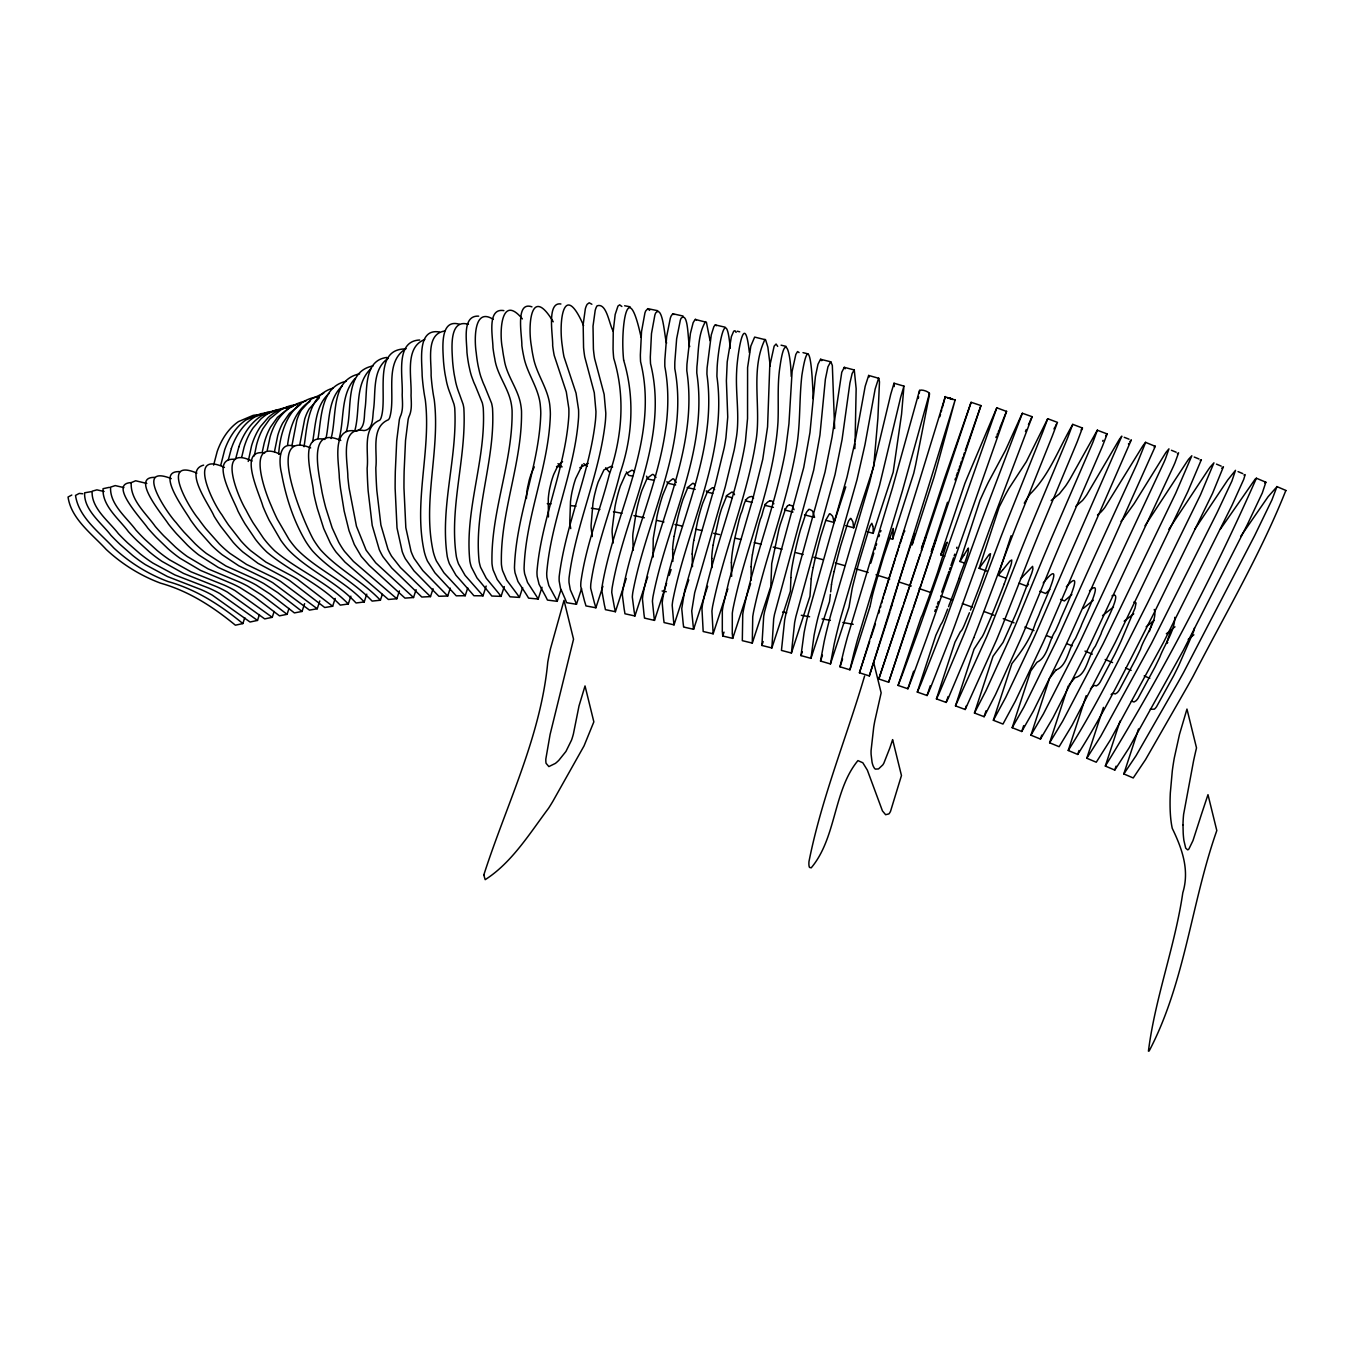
<?xml version="1.0" encoding="UTF-8"?>
<svg xmlns="http://www.w3.org/2000/svg" width="1354" height="1354" viewBox="0 0 1354 1354"><rect width="100%" height="100%" fill="white"/><g stroke="black" fill="none" stroke-linecap="round" stroke-linejoin="round"><path stroke-width="1.5" d="M973.763 637.751A115.141 6.973 -70 0 0 979.077 624.109L1009.999 542.159A229.452 13.895 -70 0 1 1016.6 525.115L1050.873 439.61A213.001 12.897 -70 0 0 1052.481 435.565L1057.474 422.38L1047.725 418.724L1042.749 432.028A213.001 12.897 -70 0 1 1041.141 436.056L1006.885 521.561A229.452 13.895 -70 0 0 1000.267 538.604L969.346 620.572A115.141 6.973 -70 0 1 964.031 634.214L938.864 693.959A83.626 5.061 -70 0 1 936.426 698.884L946.158 702.421A83.626 5.061 -70 0 0 948.595 697.513L973.763 637.751M711.798 558.356L711.815 564.94A205.351 33.833 -77.2 0 0 711.899 567.681M731.431 562.638L731.414 567.597A209.43 33.647 -77 0 0 731.566 573.893L731.668 576.33M867.186 531.648L873.161 533.391L873.161 528.415A166.373 10.104 -73.8 0 0 872.991 527.011L872.839 526.317M692.3 553.837L692.3 561.419A201.238 33.038 -77.1 0 0 692.503 566.632M751.199 566.734L751.148 568.612A201.661 30.77 -76.8 0 0 751.115 573.148L751.216 580.104M672.701 549.301L672.701 556.951A194.147 32.361 -77.2 0 0 672.887 561.368M871.587 599.331L871.993 597.283A23.441 0.88 -73.1 0 1 873.719 590.53L876.089 582.118A76.687 2.86 -73.1 0 1 883.739 556.105L893.132 528.415A111.4 4.147 -73.1 0 1 893.318 529.279L892.608 539.247L888.647 538.029M854.272 369.964L844.287 367.34L841.765 372.232L832.067 437.054L825.026 472.055L785.929 613.904A38.132 4.096 -75.3 0 0 784.643 620.115L781.444 650.411L791.413 653.034L794.612 622.738A38.132 4.096 -75.3 0 1 795.898 616.527L835.012 474.679L842.053 439.678L849.906 383.064L852.157 373.433L854.272 369.964L856.151 388.683L855.102 441.522M526.435 498.441L526.486 497.036A31.074 12.88 -86.4 0 1 527.383 488.422L529.228 480.095A48.998 20.31 -86.4 0 1 531.851 472.207L534.288 466.927M855.017 443.909L854.814 448.682M790.939 577.447L791.007 575.89A46.933 5.907 -75.9 0 1 791.21 572.844A27.977 3.52 -75.9 0 1 792.632 563.586A56.529 7.125 -75.9 0 1 798.488 537.115A40.603 5.111 -75.9 0 1 800.349 530.193L805.799 513.809A20.75 2.606 -75.9 0 1 806.629 512.083L808.643 509.561M790.939 577.752L790.397 591.241L771.865 647.957L761.879 645.452L763.69 616.408A32.936 4.147 -75.9 0 1 764.553 611.754L803.734 467.485L809.963 432.569L815.396 376.649L817.968 364.277L820.507 359.284L830.882 361.823L832.338 365.462L834.639 428.558M894.215 386.601L894.012 383.233L890.712 394.369A84.202 5.111 -73.8 0 0 890.001 397.433L869.623 482.413L830.967 614.09A50.91 3.097 -73.8 0 0 828.462 623.568L826.262 632.436A73.488 4.468 -73.8 0 0 824.18 641.474L820.524 661.057L830.459 663.951L849.009 607.235L851.971 589.684A22.087 1.337 -73.8 0 1 852.681 586.35L855.88 573.707A77.398 4.705 -73.8 0 1 859.181 561.504L869.082 528.72A18.414 1.117 -73.8 0 1 870.3 525.572L871.841 523.304L872.738 525.995M898.074 685.429L899.936 680.791A98.131 2.505 -71.1 0 0 902.847 673.209L917.437 633.3A89.009 2.285 -71.1 0 0 922.176 619.912L996.815 407.808L1006.581 411.447L931.975 623.263A89.009 2.285 -71.1 0 1 927.236 636.668L912.647 676.56A98.131 2.505 -71.1 0 1 909.736 684.142L907.891 688.78L898.074 685.429L921.042 617.746A48.253 1.236 -71.1 0 1 921.279 617.204L921.871 615.985A37.523 0.965 -71.1 0 0 922.548 614.462L928.962 596.996A98.334 2.522 -71.1 0 0 937.628 572.336L947.14 542.175A145.098 3.707 -71.1 0 0 946.615 543.157L945.651 545.07M1006.581 411.244L1006.31 411.836A35.322 0.897 -71.1 0 0 1006.107 412.327L1005.243 414.442M810.741 585.96L811.08 581.035A60.71 6.516 -75.3 0 1 811.198 579.461L811.266 578.784M810.674 586.841L809.963 596.319L791.413 653.034M830.391 594.355L829.511 601.65L810.961 658.349L800.993 655.607L804.056 632.893A59.559 5.077 -74.6 0 1 805.258 626.885L806.205 622.535A44.157 3.757 -74.6 0 1 808.05 614.614L847.029 477.014L855 441.963L865.189 386.245L868.659 375.447L878.848 378.325L879.474 381.913L877.9 418.217L873.702 466.487L853.663 527.789L845.675 525.589M810.961 658.349L814.025 635.652A59.559 5.077 -74.6 0 1 815.226 629.644L816.157 625.277A44.157 3.757 -74.6 0 1 818.019 617.356L856.997 479.773L864.969 444.721L875.158 389.004L878.628 378.189M830.696 591.884L830.933 589.87A100.23 8.547 -74.6 0 0 831.051 588.77A80.241 6.838 -74.6 0 0 831.102 588.228L831.271 586.536A69.663 5.941 -74.6 0 1 831.356 585.639L831.508 584.386M278.67 454.064C280.21 429.946 290.315 400.445 317.851 396.773M291.905 445.838L296.814 420.332A51.147 32.648 81 0 1 301.299 410.127L311.471 398.973L323.708 393.202M299.793 444.586L304.701 419.097A51.147 32.648 81 0 1 309.203 408.874L319.358 397.721M1082.506 428.033L1072.723 424.344L1067.68 437.748A177.746 13.506 -69.5 0 1 1065.97 441.895L1029.565 529.042A288.182 21.901 -69.5 0 0 1020.493 551.45L992.33 622.925A129.95 9.867 -69.5 0 1 986.727 636.6L955.484 705.874L965.182 709.496L996.409 640.222A129.95 9.867 -69.5 0 0 1002.011 626.547L1030.191 555.072A288.182 21.901 -69.5 0 1 1039.263 532.664L1075.668 445.517A177.746 13.506 -69.5 0 0 1077.378 441.37L1082.421 427.966L1081.101 430.047M312.656 441.742C315.6 425.122 315.516 405.405 329.174 393.337M830.459 663.951L834.132 644.352A73.488 4.468 -73.8 0 1 836.197 635.314L838.397 626.445A50.91 3.097 -73.8 0 1 840.902 616.984L879.575 485.307L899.953 400.31A84.202 5.111 -73.8 0 1 900.664 397.264L903.964 386.127L901.561 414.222L893.2 472.089L873.161 533.391M274.49 451.593L277.756 435.48A66.431 43.785 79.3 0 1 282.647 423.21L289.417 413.41L300.69 404.304M318.021 438.561C321.558 417.912 320.509 386.804 346.336 381.253M326.179 437.579C329.648 420.129 328.074 399.21 342.054 386.093M287.607 444.738C289.671 428.355 295.054 410.55 309.897 401.376M304.041 446.752C307.341 425.41 307.917 395.08 333.304 388.056M248.222 461.46L251.556 445.804A79.818 53.618 78.2 0 1 260.594 426.442L268.177 417.591A85.759 57.613 78.2 0 1 280.176 409.619L286.76 407.385M752.452 554.683L752.689 553.211A55.903 8.53 -76.8 0 1 755.075 540.5L758.545 525.775A40.755 6.211 -76.8 0 1 760.406 519.09C763.368 513.64 762.996 503.028 769.952 500.845M674.174 536.252L677.491 519.056A36.186 6.025 -77.2 0 1 679.285 511.812L680.605 507.039A46.29 7.718 -77.2 0 1 682.991 499.304L687.9 487.338L692.689 483.344A50.589 8.429 -77.2 0 1 693.705 483.547L695.177 485.426M693.823 540.381L697.462 521.849A36.338 5.958 -77.1 0 1 698.935 515.908L700.255 511.101A44.885 7.362 -77.1 0 1 702.675 503.316L707.583 491.384L712.322 487.745A54.245 8.903 -77.1 0 1 713.338 487.999L714.59 489.556M919.248 393.252L919.417 392.152A108.642 4.045 -73.1 0 0 919.552 391.272C918.994 388.226 930.503 391.661 929.47 394.302A108.642 4.045 -73.1 0 1 929.335 395.182L915.693 464.557A488.659 18.177 -73.1 0 1 913.747 473.223L892.608 539.247M267.263 450.273L270.089 436.936A66.431 43.785 79.3 0 1 274.98 424.648C280.16 414.815 288.757 406.657 299.285 402.866A96.506 63.621 79.3 0 1 305.835 401.072M254.298 455.909L256.515 444.992A73.861 49.218 78.7 0 1 262.947 428.626L269.852 418.86L281.175 409.636A89.144 59.407 78.7 0 1 290.772 405.625L297.491 404.423M918.3 398.465L918.621 396.756M262.371 451.576L264.115 443.469A73.861 49.218 78.7 0 1 270.529 427.102L277.435 417.354L288.757 408.113A89.144 59.407 78.7 0 1 295.07 405.168M871.434 600.042L870.148 605.932M213.644 465.082L217.215 451.457A84.693 57.359 77.7 0 1 238.456 421.602L253.181 415.356A70.95 48.05 77.7 0 1 262.016 414.984M220.736 465.285L224.679 449.833A84.693 57.359 77.7 0 1 245.903 419.977L260.645 413.749A70.95 48.05 77.7 0 1 269.463 413.359M241.672 457.33L244.042 447.379A79.818 53.618 78.2 0 1 253.063 427.999L260.662 419.165A85.759 57.613 78.2 0 1 272.645 411.176L282.631 408.333A75.79 50.91 78.2 0 1 288.334 408.011M917.301 692.063L917.978 690.574A91.497 4.011 -70.5 0 0 921.042 683.533L941.301 632.03A101.11 4.417 -70.5 0 0 945.092 621.875L979.771 525.877A187.715 8.209 -70.5 0 1 986.186 508.596L1022.388 413.258L1032.171 416.71L995.969 512.049A187.715 8.209 -70.5 0 0 989.554 529.329L954.858 625.328A101.11 4.417 -70.5 0 1 951.067 635.483L930.824 686.986A91.497 4.011 -70.5 0 1 927.744 694.043L927.067 695.516L917.301 692.063L935.834 635.348L940.725 624.753A46.696 2.048 -70.5 0 1 941.013 624.279L941.673 623.28A38.623 1.692 -70.5 0 0 942.418 621.926A23.153 1.015 -70.5 0 0 944.381 617.39L947.631 609.08M813.195 567.512L812.671 570.068A26.031 2.793 -75.3 0 0 811.232 578.886M228.251 460.157L231.348 448.546M235.731 458.549L238.829 446.938M942.299 407.723L945.312 396.519L919.011 482.176A113.008 1.692 -72.4 0 1 913.324 500.405L859.435 672.769L869.319 675.917L889.9 612.16M912.105 545.002L933.989 477.319A427.779 6.398 -72.4 0 0 936.308 469.144L955.213 399.667L928.895 485.324A113.008 1.692 -72.4 0 1 923.208 503.536L869.319 675.917M331.07 438.561C337.197 416.186 330.342 379.932 359.622 373.839M869.945 606.778L849.923 669.807L840.005 666.794L843.897 650.462A88.721 3.3 -73.1 0 1 847.536 636.786L892.388 488.168L919.569 390.257M849.923 669.807L853.815 653.474A88.721 3.3 -73.1 0 1 857.454 639.816L902.306 491.18L929.487 393.269M834.115 571.557L832.896 576.906A24.558 2.099 -74.6 0 0 831.491 584.471M346.387 431.435C352.971 409.28 343.594 371.707 373.112 365.885M354.816 430.707C360.502 410.059 354.274 383.91 371.385 368.203M912.444 543.58L914.39 534.762A120.049 1.794 -72.4 0 0 914.542 533.916L904.946 562.705A83.897 1.252 -72.4 0 0 897.127 587.602M338.822 439.796C344.745 419.52 340.057 395.046 355.087 378.426M891.575 606.169L897.11 587.653M881.623 603.224L882.114 601.413M891.711 605.661L890.34 610.603M878.797 678.98L971.106 402.29L980.956 405.557L888.647 682.247L878.797 678.98L901.832 609.249M939.845 416.693L940.505 414.273M941.165 411.887L941.724 409.822M880.862 606.05L880.455 607.472M879.541 610.637L878.831 613.091M882.791 599.027L883.417 596.911M956.652 548.252L956.956 547.185M884.027 594.897L884.941 591.918M874.921 549.47L875.479 547.608M885.245 590.936L886.21 587.805M971.072 402.358L946.48 472.766A370.979 2.234 -71.7 0 0 944.466 478.588L921.482 548.421L923.987 541.6M876.055 545.73L876.647 543.851M886.548 586.722L887.225 584.505A83.897 1.252 -72.4 0 1 895.045 559.557L895.417 558.407M895.976 556.612L898.396 549.064M864.58 676.035C846.419 737.964 821.523 798.234 808.964 861.635A8.97 2.251 -80.1 0 0 809.574 867.44L811.215 867.829C836.704 837.517 833.116 790.651 857.928 760.609L862.82 762.759L867.355 770.138L882.453 810.911L885.618 814.702L888.867 813.923A16.993 4.282 -80.1 0 0 890.543 811.3L901.459 775.537L892.624 739.622A198.564 49.963 -80.1 0 1 889.764 748.17L883.925 763.013A23.12 5.822 -80.1 0 1 882.774 764.925L878.526 768.92L875.429 769.123A35.356 8.903 -80.1 0 1 874.346 768.124L873.364 766.398A46.95 11.814 -80.1 0 1 872.044 762.184L871.096 754.33A27.114 6.821 -80.1 0 1 871.079 750.556L873.719 727.132A49.472 12.457 -80.1 0 1 874.819 720.92L881.149 692.859L873.618 662.224M899.005 547.151L899.598 545.273M878.932 536.624L879.474 534.948M900.207 543.445L902.356 536.861M71.796 495.039L68.055 497.036C71.102 518.853 92.089 534.068 106.289 549.538C121.995 564.161 140.494 575.67 160.584 583.168C188.663 590.987 213.103 606.846 235.393 625.193L242.857 623.568L244.786 617.695M91.09 491.688L84.642 492.788C83.711 509.866 101.279 522.695 110.96 535.338A266.433 179.947 77.9 0 0 120.083 544.426L132.59 555.394A201.678 136.212 77.9 0 0 145.42 564.669L167.388 576.516L201.018 589.582A173.667 117.29 77.9 0 1 212.273 595.134L250.033 622.011L257.514 620.42L259.426 614.547M109.335 487.338L103.056 488.692C102.007 505.787 118.983 518.904 128.478 531.733A257.565 173.041 78.2 0 0 137.363 540.923L149.566 552.026A195.027 131.033 78.2 0 0 162.04 561.402L183.501 573.402L216.403 586.587A175.191 117.696 78.2 0 1 227.472 592.138L264.707 618.896L272.239 617.322L274.151 611.449M146.807 483.446L135.654 480.772L131.236 482.616C107.457 483.429 142.847 520.41 147.671 527.958A244.346 162.852 78.7 0 0 156.167 537.301L167.879 548.607A184.838 123.197 78.7 0 0 179.845 558.136L200.494 570.372L232.245 583.76A177.357 118.204 78.7 0 1 240.166 587.704L254.383 596.691L279.483 615.833L287.065 614.327L288.994 608.454M154.898 477.403C129.51 476.456 163.699 516.297 168.438 524.066A228.437 150.582 79.3 0 0 176.409 533.611L187.478 545.205A172.026 113.397 79.3 0 0 198.733 554.92L218.316 567.461L248.577 581.12A181.554 119.677 79.3 0 1 256.228 585.08L270.021 594.017L294.393 612.905L302.06 611.449L304.616 603.63M179.964 471.649C154.119 470.16 186.073 511.744 190.609 520.105A211.512 137.431 80.1 0 0 197.955 529.922L211.681 545.408A157.284 102.193 80.1 0 0 222.191 554.734L238.829 565.82L265.401 578.7A188.138 122.249 80.1 0 1 272.713 582.677L309.474 610.112L317.242 608.758L319.798 600.939M203.625 465.133C183.264 470.43 209.684 505.38 214.067 516.162A195.331 124.686 81 0 0 220.685 526.283L233.159 542.294A141.273 90.193 81 0 0 242.721 551.873L258.022 563.349L282.715 576.533A198.259 126.565 81 0 1 289.621 580.527L324.74 607.506L332.644 606.253L335.2 598.434M235.004 459.311C208.533 457.093 233.903 499.863 237.864 510.898A180.81 113.025 82 0 0 245.057 523.93L255.5 539.4A125.617 78.532 82 0 0 266.941 552.161C290.061 571.608 318.969 583.032 340.277 605.12L348.3 603.986L350.855 596.166M264.741 452.947C237.018 448.343 259.9 494.735 262.913 506.345A170.909 104.376 83.1 0 0 269.192 520.291L280.82 540.314A109.556 66.905 83.1 0 0 288.385 549.876C308.492 570.559 336.3 581.611 356.051 602.97L364.209 601.971L366.765 594.152M294.123 446.228C277.908 440.879 278.975 463.22 281.514 473.206C285.829 497.036 293.395 520.579 305.75 541.482A94.831 56.496 84.1 0 0 312.435 550.841C329.936 570.22 354.105 582.034 372.113 601.091L380.389 600.228L382.319 594.355M324.994 439.441C297.101 433.026 313.112 478.893 313.569 492.585A174.886 101.482 85.1 0 0 317.344 508.512L323.724 528.568L330.258 542.886A81.24 47.136 85.1 0 0 336.097 552.11L345.016 562.147L388.412 599.467L396.84 598.739L399.396 590.919M386.838 357.439C363.329 360.435 367.476 390.29 365.14 408.062C363.735 415.576 365.986 428.896 356.237 431.097C330.681 426.155 339.075 462.696 339.312 477.691A185.583 104.613 86.1 0 0 340.531 488.642L344.153 510.983L349.01 530.599L354.325 544.528L361.281 556.443L369.202 565.413L404.981 598.113L413.529 597.52L416.084 589.701M404.761 348.943C372.316 349.569 388.141 397.179 380.999 418.064A9.478 5.162 87.1 0 1 379.746 420.163C361.62 427.678 369.05 452.761 367.137 468.146A241.587 131.863 87.1 0 0 368.153 490.96L372.215 525.42L379.255 549.555A58.205 31.768 87.1 0 0 382.996 556.765L391.814 568.02L421.805 597.029L430.487 596.606L433.043 588.787M419.672 340.006C394.708 341.09 403.238 376.903 402.189 394.674C402.375 402.155 403.526 410.076 400.09 417.066A23.593 12.406 88.2 0 0 399.345 419.638L396.705 440.778L395.317 471.412A356.542 187.614 88.2 0 0 395.131 488.354L397.01 527.942L402.223 551.637A49.133 25.861 88.2 0 0 405.354 558.762L413.985 570.846L438.882 596.268L447.717 595.997L450.273 588.161M439.441 332.001C416.761 328.007 422.109 361.349 422.143 375.498A122.385 61.709 89.4 0 0 423.413 388.09L423.954 392A85.167 42.939 89.4 0 0 425.258 399.548C431.537 450.12 413.021 501.894 424.428 552.398A41.889 21.122 89.4 0 0 427.458 561.064L434.972 572.877L456.247 595.811L465.201 595.726L467.756 587.89M459.328 324.232C439.593 318.325 442.843 348.757 443.503 361.247A87.468 41.906 -89.3 0 0 445.043 373.992L446.617 382.116A53.669 25.709 -89.3 0 0 448.631 389.343L449.443 391.611A85.099 40.772 -89.3 0 0 450.273 393.794L453.962 404.067A24.084 11.543 -89.3 0 1 454.741 408.079C457.601 457.686 439.762 507.056 447.277 556.596A35.627 17.06 -89.3 0 0 449.426 563.789L455.959 575.247L470.007 591.207A385.907 184.872 -89.3 0 1 473.883 595.726L482.989 595.828L486.171 586.045M478.656 316.142C461.917 315.194 466.808 340.92 466.961 352.429A77.77 34.967 -87.9 0 0 468.856 365.377L470.21 371.504A57.528 25.878 -87.9 0 0 471.632 376.446L473.663 381.98A90.261 40.586 -87.9 0 0 475.305 385.653L482.329 402.933A29.72 13.371 -87.9 0 1 483.243 407.909C486.306 459.429 464.371 509.73 469.872 561.25A30.499 13.709 -87.9 0 0 471.344 566.987L476.997 577.938L488.371 591.698A323.047 145.25 -87.9 0 1 491.79 596.031L501.065 596.369L504.263 586.587M503.874 310.625C486.661 307.544 492.907 337.112 492.974 347.69A76.772 31.819 -86.4 0 0 494.769 358.708C497.053 375.109 508.782 388.158 511.389 404.423A33.562 13.912 -86.4 0 1 512.083 410.347C512.997 462.239 490.571 511.778 491.993 563.653A26.572 11.018 -86.4 0 0 493.144 570L497.223 579.478L507.073 592.646A280.447 116.207 -86.4 0 1 510.035 596.809L519.445 597.402L522.644 587.619M531.936 306.833C514.706 300.656 522.238 336.435 521.849 345.524A79.988 29.67 -84.6 0 0 523.676 356.102C526.875 373.704 539.264 388.361 540.415 406.505A35.576 13.201 -84.6 0 1 540.788 413.308C539.366 465.878 515.942 515.282 514.469 567.749A23.272 8.632 -84.6 0 0 515.062 572.911L517.956 581.526L526.131 594.118A250.727 93.02 -84.6 0 1 528.585 598.129L538.181 599.027L542.006 587.298M582.169 464.507L580.866 468.467L579.884 467.587M560.911 303.99C546.356 301.502 553.143 336.351 552.652 345.439A85.928 27.689 -82.7 0 0 554.226 355.493L566.311 391.915L568.832 408.468A36.676 11.814 -82.7 0 1 568.815 416.05C565.295 469.313 541.143 518.853 536.963 571.913A20.801 6.702 -82.7 0 0 537.183 576.415L539.061 584.251L545.544 596.234A229.875 74.081 -82.7 0 1 547.456 600.076L557.205 601.328L561.03 589.599M591.867 304.261L589.21 302.805L587.23 304.261A9.529 2.623 -80.9 0 0 585.334 308.83L583.168 324.571L583.557 347.47A92.647 25.438 -80.9 0 0 584.759 356.965L594.288 392.762L595.963 411.565A37.201 10.206 -80.9 0 1 595.455 420.519C589.532 473.849 565.735 523.389 559.185 576.533A19.024 5.23 -80.9 0 0 559.185 581.086L560.471 588.228L565.177 599.01A215.557 59.17 -80.9 0 1 566.615 602.699L576.466 604.273L581.577 588.618M621.841 306.495L619.675 304.836L617.966 306.072L615.173 314.517L613.244 331.002L613.057 349.01A98.334 22.849 -79.4 0 0 613.734 358.336C625.497 396.671 622.146 436.936 609.283 474.628C600.16 510.407 586.011 545.087 580.917 581.78A17.805 4.147 -79.4 0 0 580.748 586.333L584.573 601.294A208.431 48.422 -79.4 0 1 585.96 605.915L595.878 607.777L602.919 586.265M649.632 310.388L647.821 308.661L645.74 310.912A8.547 1.709 -78.3 0 0 644.927 312.977L641.525 331.561L640.357 354.934A101.973 20.361 -78.3 0 0 640.577 361.687C659.804 439.204 614.801 511.253 602.175 585.91A17.145 3.419 -78.3 0 0 601.802 590.496L604.443 605.136A203.675 40.654 -78.3 0 1 605.424 609.655L615.393 611.72L626.259 578.48M674.072 314.517L672.583 313.993L671.127 316.057A8.513 1.506 -77.6 0 0 670.332 318.122L666.659 336.604L664.848 359.775A102.362 18.211 -77.6 0 0 664.831 366.46C679.386 444.163 636.668 515.756 622.823 590.226A17.128 3.046 -77.6 0 0 622.332 594.812L624.211 609.317A204.285 36.338 -77.6 0 1 624.956 613.768L634.924 615.968L647.72 576.855M710.088 340.768L706.416 322.303L695.161 319.409L693.146 322.675L690.388 333.524L686.952 364.192A101.55 16.925 -77.2 0 0 686.8 370.742C698.715 448.563 657.384 519.97 642.998 594.44A17.67 2.945 -77.2 0 0 642.456 599.01L644.047 614.682A212.087 35.339 -77.2 0 1 644.504 618.118L654.49 620.386L666.625 583.236M669.198 575.399L671.11 569.543M716.52 325.688L715.301 324.909L713.896 326.534L711.273 334.912L707.11 367.814A100.01 16.417 -77.1 0 0 706.923 374.11C717.823 452.151 677.322 523.744 662.766 598.434A18.753 3.08 -77.1 0 0 662.224 602.97L663.629 619.1A233.193 38.267 -77.1 0 1 664.069 622.569L674.038 624.854L688.746 579.867M736.119 332.39L734.934 330.714L733.716 331.188L731.38 336.621L727.216 361.84L726.387 380.796L727.741 417.032L725.93 437.782A41.923 6.905 -77.2 0 1 724.221 447.768L715.335 484.393L684.735 590.344L681.756 608.674L683.178 623.466A271.291 44.699 -77.2 0 1 683.618 627.037L693.603 629.305L707.668 586.282M770.223 366.003L767.87 347.183L765.602 339.786L754.635 337.095L750.827 346.082L747.594 367.577L747.543 418.538L745.394 441.793A44.716 7.193 -77 0 1 743.651 451.711C733.462 503.451 713.101 552.567 702.591 604.206A22.561 3.622 -77 0 0 701.964 608.809L703.183 631.506L713.152 633.807L727.86 588.821M750.624 583.625L732.717 638.377L722.748 636.025L724.018 632.115M799.08 352.548L797.557 351.566L795.813 354.443L792.107 371.453L788.942 423.819L785.608 450.087A53.314 7.515 -76.4 0 1 783.018 463.186C772.542 512.743 753.907 560.167 743.532 609.723A28.789 4.062 -76.4 0 0 742.754 614.327L742.314 640.662L752.282 643.082L770.832 586.367L771.712 563.67L778.821 529.651A40.282 5.67 -76.4 0 1 780.226 524.54L785.151 510.069A22.104 3.114 -76.4 0 1 786.369 507.632L787.385 506.176M761.879 645.452L763.148 641.542M826.126 520.376L834.115 522.475L845.759 486.865M800.993 655.607L802.279 651.697M820.524 661.057L822.437 655.201M840.005 666.794L842.56 658.958M859.435 672.769L869.657 641.474M870.944 637.565L875.412 623.872M888.647 682.247L907.434 624.837M947.512 502.249L931.332 551.687L931.84 550.299M944.703 556.206L940.776 554.852L964.877 483.412A325.992 8.344 -71.1 0 1 967.805 476.269L996.29 408.959A35.322 0.897 -71.1 0 1 996.493 408.485L996.815 407.808M907.891 688.78L913.645 671.178M963.896 562.875L959.986 561.504L980.042 500.201L984.493 490.402A284.289 12.44 -70.5 0 1 988.454 482.092L1005.43 450.408L1021.254 415.475A57.427 2.522 -70.5 0 1 1021.695 414.527L1022.355 413.275M927.067 695.516L930.266 685.733M936.426 698.884L954.976 642.168L960.291 631.929A48.727 2.945 -70 0 1 960.663 631.489L961.34 630.761A39.74 2.403 -70 0 0 962.169 629.559A23.56 1.422 -70 0 0 964.336 625.091L969.43 612.736M986.914 571.151L979.128 568.325L999.167 507.022L1004.854 495.835A247.223 14.979 -70 0 1 1009.001 488.337L1026.349 461.663L1047.674 418.758M946.158 702.421L948.088 696.565M955.484 705.874L974.034 649.158L981.091 638.191A38.927 2.962 -69.5 0 0 981.515 637.734L981.989 637.04A23.813 1.811 -69.5 0 0 984.172 632.91L990.823 617.559A119.643 9.089 -69.5 0 0 1001.317 591.512L1002.4 588.719A73.59 5.585 -69.5 0 0 1004.296 583.811M1005.937 578.209L998.186 575.298L1011.116 535.761M965.182 709.496L966.451 705.586M1051.195 500.489L1059.403 493.838L1065.564 486.018A193.994 17.467 -69 0 0 1070.134 478.825L1097.299 430.217L1107.183 433.94L1102.511 446.041A102.109 9.19 -69 0 1 1101.479 448.496L1061.722 540.398A374.059 33.681 -69 0 0 1052.396 562.502L1026.434 625.548A146.249 13.168 -69 0 1 1020.476 639.562L995.529 694.551L984.104 716.706L974.457 713.016L993.007 656.301L1003.06 642.405L1015.06 615.731A136.551 12.304 -69 0 0 1018.648 607.134L1031.765 573.114A13.388 1.202 -69 0 0 1032.916 568.866L1032.577 566.378L1020.476 578.903M984.104 716.706L986.034 710.833M1129.947 441.607L1131.335 439.847L1083.962 548.302A512.354 52.688 -68.6 0 0 1074.399 570.136L1048.927 629.271A164.985 16.959 -68.6 0 1 1043.088 642.473L1015.297 701.203L1002.976 724.051L993.362 720.277L1011.895 663.578C1021.627 651.308 1030.462 639.003 1035.387 623.178A143.659 14.776 -68.6 0 0 1039.212 614.361C1041.395 607.151 1068.204 552.28 1043.206 582.999M1097.485 514.994L1100.514 512.472A162.429 18.567 -68.3 0 0 1104.83 507.479L1142.285 446.769A93.054 10.629 -68.3 0 1 1143.098 445.517L1145.518 442.335L1155.284 446.346L1108.435 550.875A763.707 87.299 -68.3 0 0 1096.114 577.938L1070.049 635.974A185.972 21.258 -68.3 0 1 1065.598 645.604L1033.474 710.884L1021.745 731.498L1012.183 727.69L1030.716 670.975L1036.859 662.428A35.593 4.062 -68.3 0 1 1037.604 661.92C1047.945 656.673 1049.062 639.867 1055.545 630.761A150.243 17.179 -68.3 0 0 1059.573 621.723C1060.453 617.779 1088.159 562.215 1066.343 586.79M1021.745 731.498L1023.675 725.626M1177.32 453.793L1178.589 452.845L1174.967 462.78A59.593 7.43 -67.9 0 1 1173.427 466.318L1090.918 642.913A212.003 26.403 -67.9 0 1 1086.314 652.391L1052.87 717.958L1040.464 739.064L1030.936 735.188L1049.468 678.472L1055.866 670.128M1040.464 739.064L1041.751 735.137M1200.219 460.394L1201.353 459.683L1187.847 491.553L1115.222 642.49L1072.131 725.185L1059.133 746.697L1049.621 742.787L1068.154 686.072M1221.731 468.264L1223.424 466.775L1212.541 493.364L1154.082 612.956C1129.676 660.6 1106.421 709.225 1077.716 754.432L1068.238 750.471L1086.145 695.719M1077.716 754.432L1079.003 750.522M1243.903 475.034L1245.155 474.611L1243.717 479.401L1231.903 505.533L1163.645 642.134L1110.229 740.164L1096.266 762.217L1086.805 758.24L1103.442 707.397M1220.445 529.076L1255.293 478.977L1256.41 478.216L1265.855 482.227L1262.3 492.974L1247.305 524.658L1183.379 650.242L1129.067 747.916L1114.765 770.071L1105.338 766.059L1120.046 721.073M1149.326 631.539L1152.559 621.655M1114.765 770.071L1116.051 766.161M1285.792 490.605C1260.726 553.718 1224.693 615.004 1193.128 676.255A331.679 52.823 -66.8 0 1 1187.272 686.8L1145.518 759.645L1133.23 777.958L1123.82 773.929L1138.528 728.943M1171.041 629.525L1166.522 643.37L1167.74 642.575M921.38 550.672L926.085 536.032L924.9 539.112M931.23 553.938L935.936 539.281L934.683 542.565M920.111 554.548L903.643 604.036M930.604 555.851L922.785 579.444M954.181 555.919L954.773 554.141M921.194 584.217L920.077 587.602M921.6 583.049L922.379 580.663M916.996 596.809L913.324 607.743M917.386 595.658L919.704 588.719M953.571 557.78L950.914 565.633M902.813 535.49L903.897 532.308M880.489 531.902L880.946 530.565M902.932 606.135L901.899 609.063M907.942 623.348L908.754 620.961M909.296 619.37L910.311 616.442M949.577 569.543L950.237 567.614M912.528 610.095L911.919 611.839M948.308 573.199L948.934 571.405M957.6 472.36L956.33 476.033M910.531 615.782L911.597 612.77M947.868 574.451L947.428 575.704A98.334 2.522 -71.1 0 1 941.707 592.07M959.36 467.299L959.918 465.708M958.192 470.617L958.784 468.941M960.46 464.151L961.509 461.155M963.709 454.893L964.488 452.676M965.267 450.476L980.922 405.625M962.203 459.175L962.931 457.077M938.339 601.565L937.493 603.969M936.24 607.421L936.646 606.287M932.212 549.267L933.261 546.407M958.971 578.513C961.272 569.831 969.261 554.277 968.364 548.065A154.999 6.787 -70.5 0 0 967.636 549.132L963.946 555.106M935.479 609.537L934.768 611.483M948.562 606.626L949.509 604.121M131.236 482.616C130.001 499.761 146.012 513.335 155.27 526.452A244.346 162.852 78.7 0 0 163.749 535.795L175.461 547.084A184.838 123.197 78.7 0 0 187.427 556.612L208.076 568.849L239.827 582.237A177.357 118.204 78.7 0 1 247.765 586.18L261.965 595.168L287.065 614.327M1004.296 583.811L1010.693 565.87A13.709 1.049 -69.5 0 0 1011.489 563.061L1011.76 559.997L1010.101 560.945A181.233 13.777 -69.5 0 0 1009.322 561.825L1003.043 569.577M904.252 531.394L904.658 530.717A120.049 1.794 -72.4 0 1 904.54 531.462M1000.944 425.19L999.624 428.439M1001.266 424.361L1002.265 421.856M1002.603 421.026L1004.905 415.272M998.355 431.604L998.998 430.03M997.119 434.651L997.729 433.145M995.935 437.545L996.527 436.106M1028.465 424.665L1029.362 422.617M1025.435 431.486L1026.315 429.506M1029.819 421.602L1031.037 418.928A57.427 2.522 -70.5 0 1 1031.477 417.98L1032.171 416.778M940.776 554.852L945.549 545.307M1053.971 428.981L1054.969 426.916M1055.578 425.698L1056.255 424.327M1102.63 441.167L1103.087 440.321M959.986 561.504L963.777 555.36M1024.267 503.18L1026.129 500.083A215.168 16.35 -69.5 0 1 1030.191 493.956C1049.824 474.611 1059.116 447.48 1072.808 424.411M974.457 713.016L985.881 690.862L1010.829 635.872A146.249 13.168 -69 0 0 1016.769 621.858L1042.749 558.796A374.059 33.681 -69 0 1 1052.075 536.709L1091.832 444.806A102.109 9.19 -69 0 0 1092.864 442.352L1097.417 430.115M1105.71 435.751L1107.149 433.805M993.362 720.277L1005.683 697.445L1033.474 638.716A164.985 16.959 -68.6 0 0 1039.313 625.514L1064.786 566.378A512.354 52.688 -68.6 0 1 1074.348 544.545L1121.823 436.14L1119.606 439.001A88.45 9.089 -68.6 0 0 1118.861 440.202L1086.839 494.718A177.966 18.296 -68.6 0 1 1082.506 500.472L1075.821 506.345M1012.183 727.69L1023.895 707.076L1056.018 641.796A185.972 21.258 -68.3 0 0 1060.47 632.166L1086.551 574.13A763.707 87.299 -68.3 0 1 1098.856 547.05L1136.869 464.168L1145.653 442.335M979.128 568.325L983.156 562.79M1194.634 529.499L1227.756 479.959L1235.508 470.329L1231.886 481.11L1217.111 512.591L1151.526 643.336L1100.785 736.187L1086.805 758.24M1240.653 536.455L1268.106 496.715L1276.89 486.78L1271.931 499.931L1254.566 535.795L1183.718 672.21A331.679 52.823 -66.8 0 1 1177.862 682.754L1136.108 755.617L1123.82 773.929M1069.203 684.633L1074.771 677.897A35.593 4.756 -67.6 0 1 1075.584 677.542C1086.974 674.546 1088.328 654.761 1095.318 646.247A160.889 21.512 -67.6 0 0 1101.174 633.655C1101.259 630.202 1124.497 589.227 1112.023 595.862M1168.891 529.296L1208.09 470.024A143.879 20.378 -67.4 0 1 1210.053 467.215L1213.946 462.831L1200.423 495.005L1147.227 603.681C1122.06 653.136 1097.925 703.555 1068.238 750.471M1030.936 735.188L1043.325 714.083L1076.785 648.532A212.003 26.403 -67.9 0 0 1081.372 639.037L1163.898 462.459A59.593 7.43 -67.9 0 0 1165.422 458.904L1168.959 448.851L1166.099 452.236A96.963 12.084 -67.9 0 0 1165.219 453.573L1134.11 503.705L1122.551 519.733A148.432 18.499 -67.9 0 1 1121.044 521.358M1145.027 525.758L1187.627 460.648A100.501 13.438 -67.6 0 1 1188.592 459.243L1191.842 455.756L1175.678 493.33L1103.155 643.759L1062.619 721.276L1049.621 742.787M1154.167 447.158L1155.233 446.16M983.495 562.384L988.437 555.495A171.501 10.392 -70 0 1 989.249 554.48L990.502 553.752L989.791 557.763L980.211 584.911A112.771 6.838 -70 0 1 970.479 610.112M998.186 575.298L1002.654 570M1090.495 688.881L1093.609 685.716A35.678 5.044 -67.4 0 1 1094.438 685.429L1096.418 685.886L1098.28 684.565A25.523 3.622 -67.4 0 0 1100.21 682.027L1114.917 654.1A165.256 23.407 -67.4 0 0 1120.96 641.356L1134.99 608.268L1136.057 602.953L1133.907 602.056M1105.338 766.059C1161.884 673.937 1212.981 576.686 1256.41 478.216M1028.481 584.319L1026.806 586.147L1019.088 583.185M1089.479 590.801C1106.404 575.179 1081.44 623.28 1081.152 626.073A155.575 19.379 -67.9 0 1 1075.533 638.462C1068.78 647.364 1067.527 665.474 1056.645 669.705A35.559 4.434 -67.9 0 0 1055.866 670.128M1049.841 589.481L1045.66 593.475L1039.889 591.224M1093.27 600.228L1083.166 608.488M1113.513 607.015L1102.545 615.579M1111.126 694.534L1112.345 693.603A35.746 5.314 -67.2 0 1 1113.208 693.35L1115.256 693.942L1117.202 692.689A25.726 3.825 -67.2 0 0 1119.199 690.168L1135.837 658.924A169.25 25.134 -67.2 0 0 1140.508 649.192C1143.808 637.7 1158.127 619.861 1154.234 609.469M1133.738 613.819L1124.159 621.181M1071.826 594.575L1064.447 600.939L1060.622 599.416M1154.234 620.42L1146.161 626.8M1264.738 482.972L1265.855 482.227M1174.104 627.579L1174.967 626.834M1173.241 628.324L1167.96 632.572M1192.028 636.346L1188.22 639.393M1192.925 635.601L1193.873 634.823M1167.385 632.995L1166.353 633.723M561.216 462.509L557.526 466.47L553.786 474.272A48.321 17.924 -84.6 0 0 551.247 482.058L549.673 488.642A32.648 12.118 -84.6 0 0 548.268 498.847L548.438 516.957M561.487 462.34L562.57 461.765M388.344 358.218C371.944 369.168 375.955 392.237 373.535 409.568C372.401 416.626 373.789 429.675 364.023 430.572C339.008 426.104 347.91 462.543 347.86 477.099A185.583 104.613 86.1 0 0 349.078 488.049L356.457 526.249L366.122 550.164L375.718 562.824L413.529 597.52M730.246 348.249C725.575 297.203 716.943 356.559 717.095 370.082A100.01 16.417 -77.1 0 0 716.909 376.395C727.792 454.436 687.29 526.029 672.752 600.719A18.753 3.08 -77.1 0 0 672.193 605.255L673.615 621.368A233.193 38.267 -77.1 0 1 674.038 624.854M830.696 361.772L827.954 366.799L825.381 379.171L819.949 435.074L813.72 469.99L774.539 614.259A32.936 4.147 -75.9 0 0 773.676 618.93L771.865 647.957M406.098 348.604C383.351 362.212 396.248 395.757 389.681 417.624A9.478 5.162 87.1 0 1 388.429 419.723C370.302 427.255 377.732 452.321 375.82 467.722A241.587 131.863 87.1 0 0 376.835 490.52L380.897 524.997L387.938 549.132A58.205 31.768 87.1 0 0 391.678 556.342L400.496 567.58L430.487 596.606M791.244 376.48C790.567 352.446 785.134 330.19 780.056 366.105C777.044 384.739 778.821 403.627 777.958 422.397C773.709 486.611 745.699 545.95 733.056 608.505A25.404 3.876 -76.8 0 0 732.311 613.176L732.277 633.554M705.536 321.592C697.767 334.404 698.664 351.651 696.938 366.46A101.55 16.925 -77.2 0 0 696.785 372.993C708.684 450.814 667.37 522.238 652.983 596.708A17.67 2.945 -77.2 0 0 652.425 601.278L654.033 616.95A212.087 35.339 -77.2 0 1 654.49 620.386M424.801 339.499C404.186 347.166 411.988 377.241 411.041 395.334C411.261 402.51 412.225 410.11 408.908 416.795A23.593 12.406 88.2 0 0 408.163 419.368L405.523 440.507L404.135 471.141A356.542 187.614 88.2 0 0 403.966 488.083L405.828 527.671L411.041 551.366A49.133 25.861 88.2 0 0 414.172 558.491L422.803 570.576L447.717 595.997M689.728 346.59C687.629 342.528 688.814 310.946 681.096 318.258A8.513 1.506 -77.6 0 0 680.317 320.306L676.645 338.788L674.834 361.958A102.362 18.211 -77.6 0 0 674.8 368.66C689.355 446.346 646.62 517.956 632.809 592.426A17.128 3.046 -77.6 0 0 632.318 597.012L634.18 611.5A204.285 36.338 -77.6 0 1 634.924 615.968M666.625 343.036C664.729 339.752 663.088 304.159 655.691 312.96A8.547 1.709 -78.3 0 0 654.879 315.042L651.477 333.609L650.309 356.982A101.973 20.361 -78.3 0 0 650.529 363.752C669.773 441.252 624.736 513.318 612.126 587.958A17.145 3.419 -78.3 0 0 611.754 592.561L614.394 607.201A203.675 40.654 -78.3 0 1 615.393 611.72M588.195 463.406L581.391 466.927L575.704 478.554A48.033 15.486 -82.7 0 0 573.741 484.8L572.15 491.299A33.985 10.95 -82.7 0 0 570.508 501.437L569.814 521.307A26.555 8.564 -82.7 0 0 570.186 525.403L570.745 528.585M813.162 398.685C812.755 383.47 810.2 322.337 801.89 375.312C798.911 400.97 800.806 427.069 795.577 452.507A53.314 7.515 -76.4 0 1 793.004 465.607C782.527 515.163 763.893 562.587 753.501 612.143A28.789 4.062 -76.4 0 0 752.739 616.747L752.282 643.082M765.01 339.38C749.49 371.165 762.251 409.856 755.38 444.078A44.716 7.193 -77 0 1 753.636 454.013C743.431 505.753 723.07 554.869 712.576 606.507A22.561 3.622 -77 0 0 711.933 611.094L713.152 633.807M444.671 331.053C425.478 333.795 431.621 361.332 431.097 375.413A122.385 61.709 89.4 0 0 432.366 388.006L432.908 391.915A85.167 42.939 89.4 0 0 434.211 399.447C440.575 450.019 421.94 501.809 433.382 552.314A41.889 21.122 89.4 0 0 436.411 560.979L443.926 572.793L465.201 595.726M770.071 500.845L771.543 500.963A78.972 12.051 -76.8 0 1 772.812 501.928L773.862 503.806M556.494 466.487L562.147 466.842M547.304 503.62L551.027 503.857M1150.341 709.242L1154.387 709.157A25.997 4.147 -66.8 0 0 1156.553 706.703L1173.783 675.528A171.569 27.317 -66.8 0 0 1178.877 665.186L1193.534 631.759A11.712 1.862 -66.8 0 0 1194.465 627.934M82.746 493.753L79.243 493.415L75.519 495.412C78.566 517.228 99.553 532.444 113.753 547.93C129.442 562.536 147.958 574.045 168.048 581.56C196.127 589.379 220.567 605.221 242.857 623.568M789.5 505.11L791.531 505.584A92.8 13.083 -76.4 0 1 792.699 506.65L794.07 509.713M591.393 508.224L599.89 509.493M662.089 590.987L666.253 591.715M782.595 612.008L786.742 612.736M801.297 615.275L809.607 616.73M822.064 618.896L830.374 620.352M842.848 622.518L853.223 624.329M641.102 337.349C628.104 277.265 621.604 322.641 622.975 350.872A98.334 22.849 -79.4 0 0 623.652 360.181M613.464 511.744L621.96 513.284M624.634 305.767L630.118 306.783M632.623 476.1L628.662 475.356L626.343 471.937M340.768 440.473C306.461 425.038 319.205 474.475 321.981 491.857A174.886 101.482 85.1 0 0 325.755 507.784L332.153 527.84L338.686 542.159A81.24 47.136 85.1 0 0 344.525 551.383L353.445 561.419L396.84 598.739M633.96 515.62L644.386 517.753M647.821 308.661L657.773 310.726M654.1 480.332L648.126 479.096L646.518 476.185M1171.43 450.29L1176.203 452.219M673.073 313.823L683.042 316.024M675.629 484.969L667.657 483.209L666.93 481.618M656.741 520.393L663.951 521.984M687.206 487.558L695.177 489.369M674.952 524.438L682.484 526.147M715.267 324.926L725.236 327.211M737.219 331.222L739.724 331.798M712.746 493.381L706.754 492.01L706.28 490.825M732.311 497.832L726.167 496.089M695.99 529.228L701.931 530.582M713.643 533.256L719.566 534.61M751.859 502.317L745.868 500.929L745.411 499.761M735.814 538.333L740.807 539.484M781.072 345.185L786.048 346.353M773.422 507.344L765.433 505.465L765.01 504.28M754.28 542.615L761.1 544.206M773.202 547.101L781.935 549.216M803.007 352.649L807.999 353.868M792.987 512.032L784.998 510.103L784.626 508.918M804.564 514.875L814.549 517.397M796.034 552.703L803.142 554.497M820.71 359.267L821.793 360.672M1194.245 457.043L1199.001 458.989M813.856 557.256L822.809 559.608M835.367 563.01L844.676 565.617M856.422 568.985L868.185 572.454M894.012 383.233L903.964 386.127M1124.243 437.308L1129.05 439.187M1216.467 464.134L1221.206 466.114M876.021 574.807L889.73 579.072M104.089 491.485L96.896 489.86L92.123 491.197C91.192 508.258 108.76 521.087 118.441 533.73A266.433 179.947 77.9 0 0 127.564 542.836L140.071 553.786A201.678 136.212 77.9 0 0 152.9 563.078L174.869 574.925L208.499 587.974A173.667 117.29 77.9 0 1 219.754 593.526L257.514 620.42M945.261 396.857L955.145 399.989M123.908 487.609L115.225 485.595L110.588 487.118C109.539 504.23 126.497 517.346 136.009 530.176A257.565 173.041 78.2 0 0 144.878 539.366L157.081 550.452A195.027 131.033 78.2 0 0 169.572 559.828L191.032 571.828L223.918 585.013A175.191 117.696 78.2 0 1 235.004 590.581L272.239 617.322M1238.064 471.615L1242.786 473.612M899.513 582.152L911.276 585.994M919.112 588.567L930.892 592.561M310.675 447.937C261.525 427.085 306.969 529.482 314.043 540.618A94.831 56.496 84.1 0 0 320.712 549.978C338.229 569.357 362.398 581.171 380.389 600.228M940.708 595.929L952.505 600.059M695.55 319.341L696.447 320.052M280.413 454.352C245.599 437.562 264.656 491.214 271.071 505.347A170.909 104.376 83.1 0 0 277.35 519.31L288.977 539.315A109.556 66.905 83.1 0 0 296.543 548.895C316.65 569.56 344.458 580.612 364.209 601.971M171.264 478.605C133.826 463.745 166.847 512.811 176.105 522.61A228.437 150.582 79.3 0 0 184.076 532.173L195.145 543.766A172.026 113.397 79.3 0 0 206.4 553.481L225.983 566.023L256.245 579.664A181.554 119.677 79.3 0 1 263.895 583.625L277.688 592.578L302.06 611.449M962.339 603.562L972.189 607.134M196.889 473.121C159.484 457.161 188.917 507.733 198.378 518.751A211.512 137.431 80.1 0 0 205.723 528.568L219.45 544.054A157.284 102.193 80.1 0 0 229.96 553.38L246.597 564.466L273.169 577.329A188.138 122.249 80.1 0 1 280.481 581.323L317.242 608.758M252.03 461.02C216.42 443.841 237.593 496.207 245.869 509.781A180.81 113.025 82 0 0 253.08 522.796L263.505 538.266A125.617 78.532 82 0 0 274.947 551.027C298.083 570.491 326.991 581.898 348.3 603.986M984.019 611.483L993.887 615.156M224.442 467.435C187.021 450.019 212.307 502.3 221.954 514.909A195.331 124.686 81 0 0 228.572 525.047L241.046 541.041A141.273 90.193 81 0 0 250.608 550.621L265.909 562.096L290.602 575.281A198.259 126.565 81 0 1 297.508 579.275L332.644 606.253M468.433 324.334C448.699 318.427 451.948 348.875 452.608 361.349A87.468 41.906 -89.3 0 0 454.149 374.093L455.723 382.234A53.669 25.709 -89.3 0 0 457.754 389.444L458.549 391.729A85.099 40.772 -89.3 0 0 459.378 393.896L463.068 404.169A24.084 11.543 -89.3 0 1 463.847 408.18C466.673 457.787 448.868 507.158 456.383 556.697A35.627 17.06 -89.3 0 0 458.532 563.907L465.065 575.365L479.113 591.309A385.907 184.872 -89.3 0 1 482.989 595.828M1003.246 618.693L1014.061 622.823M1024.893 627.037L1033.948 630.558M1046.642 635.601L1052.092 637.768M1066.664 643.641L1072.148 645.858M1084.96 651.105L1092.306 654.134M1105.202 659.483L1112.582 662.58M1125.563 668.03L1131.132 670.382M1144.181 675.917L1149.8 678.32M1276.72 486.509L1286.131 490.554M612.634 466.995L612.346 466.859A51.672 14.183 -80.9 0 0 610.671 466.521L603.952 469.872L598.18 482.058A47.695 13.1 -80.9 0 0 596.251 488.252L594.609 494.667A34.832 9.563 -80.9 0 0 592.95 503.349L591.089 525.369A24.744 6.787 -80.9 0 0 591.19 528.585L592.29 536.539M868.659 375.447L869.302 376.971M493.144 319.324C473.494 306.647 474.323 340.565 476.219 352.751A77.77 34.967 -87.9 0 0 478.114 365.715L479.468 371.825A57.528 25.878 -87.9 0 0 480.89 376.784L482.938 382.302A90.261 40.586 -87.9 0 0 484.563 385.992L491.587 403.255A29.72 13.371 -87.9 0 1 492.517 408.248C495.564 459.768 473.629 510.069 479.147 561.588A30.499 13.709 -87.9 0 0 480.602 567.326L486.272 578.276L497.629 592.02A323.047 145.25 -87.9 0 1 501.065 596.369M557.966 463.66L561.03 465.945M583.777 463.593L587.077 466.385M844.287 367.34L845.116 368.813M634.4 471.564L633.063 470.566A49.726 11.56 -79.4 0 0 631.658 470.278L625.785 473.9L620.335 486.086A47.255 10.984 -79.4 0 0 617.966 493.855L616.73 498.627A35.644 8.276 -79.4 0 0 614.902 507.242L612.194 529.16A23.627 5.484 -79.4 0 0 612.11 532.342L613.023 543.174M522.356 318.901C500.472 292.362 499.304 334.083 502.402 348.283A76.772 31.819 -86.4 0 0 504.196 359.301C506.464 375.718 518.21 388.767 520.799 405.015A33.562 13.912 -86.4 0 1 521.51 410.939C522.424 462.848 500.015 512.371 501.403 564.263A26.572 11.018 -86.4 0 0 502.554 570.593L506.65 580.071L516.5 593.238A280.447 116.207 -86.4 0 1 519.445 597.402M1174.781 617.339C1174.73 631.184 1164.643 644.165 1159.819 657.13A171.399 26.454 -67 0 1 1155.064 666.913L1138.071 698.275A25.861 3.994 -67 0 1 1136.023 700.78L1134.026 701.981L1131.893 701.287A35.813 5.534 -67 0 0 1131.385 701.355M605.627 467.79L609.317 472.123M553.244 321.812C530.616 283.917 527.654 325.705 531.445 346.421A79.988 29.67 -84.6 0 0 533.256 357.016C536.472 374.618 548.861 389.275 550.012 407.419A35.576 13.201 -84.6 0 1 550.367 414.222C548.962 466.791 525.521 516.179 524.066 568.663A23.272 8.632 -84.6 0 0 524.658 573.825L527.535 582.44L535.727 595.032A250.727 93.02 -84.6 0 1 538.181 599.027M655.962 477.42L653.593 474.695A48.744 9.732 -78.3 0 0 652.374 474.459L647.144 478.267L641.898 490.486A47.187 9.427 -78.3 0 0 639.528 498.204L638.242 502.96A36.084 7.21 -78.3 0 0 636.295 511.541L632.961 533.341A23.086 4.604 -78.3 0 0 632.741 536.506L633.232 549.132A196.093 39.148 -78.3 0 0 633.333 550.062M753.586 498.17L752.858 497.155A67.92 10.917 -77 0 0 751.707 496.478C743.718 496.918 743.786 508.512 740.875 513.792A41.906 6.736 -77 0 0 738.979 520.325L734.9 537.707A56.056 9.004 -77 0 0 732.734 549.741A35.221 5.653 -77 0 0 731.363 562.824M734.528 494.718L733.022 492.534A60.405 9.952 -77.2 0 0 731.837 492.077L726.912 495.429L721.631 508.562A43.277 7.125 -77.2 0 0 719.262 516.551L713.896 540.72A61.979 10.206 -77.2 0 0 713.186 545.002M676.272 482.549L673.801 479.079A48.829 8.683 -77.6 0 0 672.718 478.876L667.894 482.735L662.783 494.989A47.068 8.378 -77.6 0 0 660.397 502.706L659.093 507.445A36.203 6.448 -77.6 0 0 657.045 516.043L653.237 538.587L653.034 553.431A196.33 34.933 -77.6 0 0 653.271 556.951M583.591 325.552C563.569 279.703 558.356 321.355 562.401 346.692A85.928 27.689 -82.7 0 0 563.975 356.745L576.059 393.168L578.564 409.72A36.676 11.814 -82.7 0 1 578.564 417.303C575.027 470.566 550.892 520.105 546.711 573.165A20.801 6.702 -82.7 0 0 546.931 577.684L548.81 585.503L555.275 597.486A229.875 74.081 -82.7 0 1 557.205 601.328M777.687 346.387L776.079 344.018L774.149 346.15L769.766 365.969L767.566 426.882L762.759 459.294L752.892 498.594L728.96 580.917L723.07 606.152A25.404 3.876 -76.8 0 0 722.325 610.823L722.308 631.201M613.328 331.324C609.182 324.977 606.863 302.348 597.08 305.835A9.529 2.623 -80.9 0 0 595.185 310.404L593.018 326.145L593.407 349.044A92.647 25.438 -80.9 0 0 594.609 358.539L604.138 394.336L605.813 413.139A37.201 10.206 -80.9 0 1 605.306 422.093C599.365 475.423 575.585 524.963 569.035 578.107A19.024 5.23 -80.9 0 0 569.035 582.66L570.322 589.802L575.027 600.584A215.557 59.17 -80.9 0 1 576.466 604.273M814.465 517.008L812.823 511.829A107.812 13.574 -75.9 0 0 811.791 510.492L809.861 509.493A73.793 9.292 -75.9 0 0 808.66 509.527M834.115 522.475L832.862 516.974A125.194 13.455 -75.3 0 0 832.135 515.671L830.459 514.097A84.1 9.038 -75.3 0 0 829.443 513.809L825.872 520.038L820.795 536.15A42.245 4.536 -75.3 0 0 819.373 541.397A60.744 6.516 -75.3 0 0 813.246 567.428M623.652 360.181C634.806 397.331 632.707 436.36 620.166 472.969C610.891 509.967 596.149 545.747 590.835 583.642A17.805 4.147 -79.4 0 0 590.666 588.178L594.491 603.139A208.431 48.422 -79.4 0 1 595.878 607.777M749.388 352.717C744.226 305.073 736.965 358.759 736.678 370.979C735.307 393.997 740.232 417.134 735.916 440.05A41.923 6.905 -77.2 0 1 734.19 450.053L725.304 486.661L694.704 592.629L691.725 610.942L693.163 625.751A271.291 44.699 -77.2 0 1 693.603 629.305M732.345 634.146L732.717 638.377M722.359 631.793L722.748 636.025M853.663 527.789L852.986 522.407A125.397 10.697 -74.6 0 0 852.8 521.713L851.192 518.819A90.498 7.718 -74.6 0 0 850.549 518.396L848.789 520.647A19.345 1.642 -74.6 0 0 847.756 523.033L840.614 545.984A65.669 5.602 -74.6 0 0 834.149 571.49M570.796 505.634A335.877 161.685 18.1 0 1 575.975 506.21M278.213 410.042A72.117 48.71 77.9 0 0 275.37 410.397L262.27 415.356A84.066 56.783 77.9 0 0 238.812 446.922M273.576 411.531A72.117 48.71 77.9 0 0 267.889 411.988L254.772 416.964A84.066 56.783 77.9 0 0 231.331 448.512M290.145 406.759A75.79 50.91 78.2 0 1 293.006 406.488M672.566 549.639A33.258 5.534 -77.2 0 1 674.14 536.302M692.165 554.192A34.595 5.67 -77.1 0 1 693.756 540.449M711.696 558.643A35.001 5.771 -77.2 0 1 713.101 545.137M751.148 566.852A34.409 5.247 -76.8 0 1 752.333 554.886M787.385 506.159A39.317 5.534 -76.4 0 1 788.265 505.397A69.257 9.766 -76.4 0 1 789.484 505.127M870.825 563.095A76.687 2.86 -73.1 0 1 873.821 553.075M954.993 479.875A370.979 2.234 -71.7 0 1 955.67 477.928M958.971 578.513A105.138 4.604 -70.5 0 1 949.526 604.104M1128.474 443.96A88.45 9.089 -68.6 0 1 1128.728 443.57M1182.99 824.806L1183.193 833.082A69.02 17.365 -80.1 0 0 1183.904 840.462L1185.698 848.112L1187.627 849.855A15.148 3.808 -80.1 0 0 1188.897 848.992L1192.976 840.614L1199.83 819.373A170.892 43.006 -80.1 0 1 1201.235 814.956L1207.988 794.663L1216.806 830.561C1191.198 903.067 1185.224 982.209 1149.207 1050.873L1148.429 1051.195C1155.08 998 1175.018 946.209 1182.804 892.743C1189.811 869.911 1181.991 848.433 1172.276 828.394A84.693 21.309 -80.1 0 1 1170.313 793.004L1172.31 770.815A70.95 17.856 -80.1 0 1 1174.273 758.054L1179.52 734.291L1186.967 709.073L1196.513 747.899A132.133 33.258 -80.1 0 0 1193.534 761.05L1183.616 814.329A38.606 9.715 -80.1 0 0 1183.041 822.69L1182.99 824.806M483.801 874.989L485.189 879.66C511.727 862.786 529.719 833.404 548.59 808.22A331.679 83.474 -80.1 0 0 552.889 801.263L584.031 745.919L593.847 721.851L585.03 685.936L579.021 705.908L573.402 733.953A25.997 6.533 -80.1 0 1 571.506 740.164L565.938 751.453L558.88 760.254A171.569 43.176 -80.1 0 1 555.377 763.402L548.861 766.584L546.068 763.301A11.712 2.945 -80.1 0 1 545.831 759.035L550.096 734.477L573.537 639.19L564.009 600.364L550.384 649.057A95.728 24.084 -80.1 0 0 547.761 662.208C540.737 736.999 506.396 804.564 483.801 874.989M950.254 398.093L947.563 397.89L952.505 399.464L950.254 398.093"/></g></svg>
